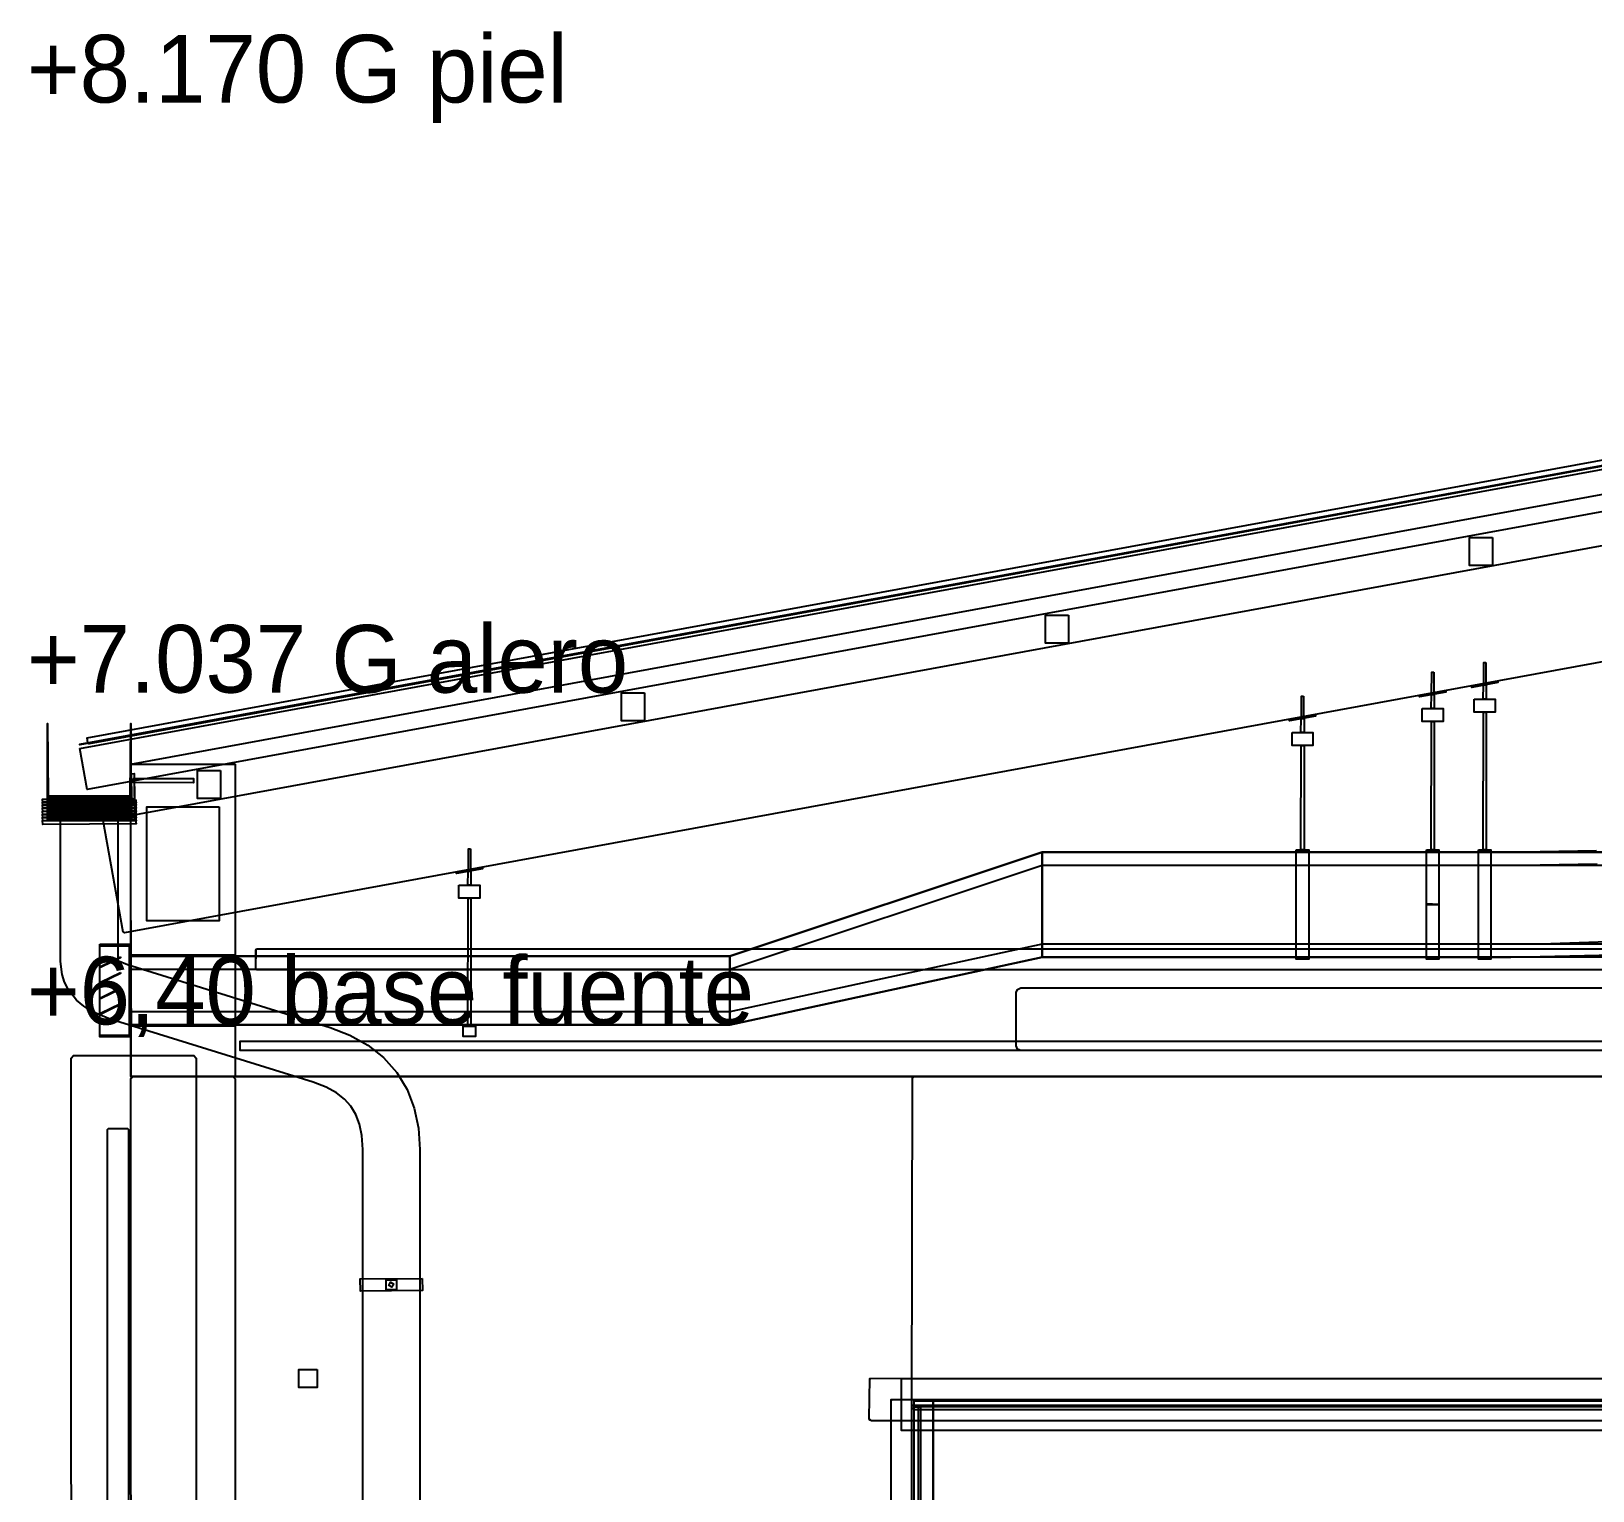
# Model space of a CAD drawing. Header units: metres. Extents: x 359.6 to 413.1, y -1 to 8.9.
# Drawn here: x 359.808 to 362.807, y 5.604 to 8.407 of the extents above; entities that cross this region are included whole.
import ezdxf

# ---------------------------------------------------------------- set-up
doc = ezdxf.new("R2010")
doc.units = ezdxf.units.M
doc.layers.add('TEXTOS', color=7, linetype='Continuous')
doc.layers.add('VISTA', color=8, linetype='Continuous')

msp = doc.modelspace()

# ---------------------------------------------------------------- linework, layer by layer
at = {"layer": 'VISTA'}
for points in [[(366.078751, 8.16954), (359.901701, 7.037082), (359.901557, 7.037868), (366.078751, 8.16954)], [(359.901557, 7.029869), (366.078607, 8.162328), (366.093033, 8.083639), (359.915983, 6.95118), (359.901557, 7.029869)], [(366.080557, 8.180869), (366.082885, 8.179262), (366.084328, 8.171393), (366.082721, 8.169065), (359.919443, 7.039131), (359.917115, 7.040738), (359.915993, 7.050103), (366.080557, 8.180869)], [(366.080557, 8.180869), (366.082885, 8.179262), (366.084328, 8.171393), (366.082721, 8.169065), (359.919443, 7.039131), (359.917115, 7.040738), (359.915993, 7.050103), (366.080557, 8.180869)], [(366.080557, 8.180869), (366.082885, 8.179262), (366.084328, 8.171393), (366.082721, 8.169065), (359.919443, 7.039131), (359.917115, 7.040738), (359.915993, 7.050103), (366.080557, 8.180869)], [(366.080557, 8.180869), (366.082885, 8.179262), (366.084328, 8.171393), (366.082721, 8.169065), (359.919443, 7.039131), (359.917115, 7.040738), (359.915993, 7.050103), (366.080557, 8.180869)], [(366.080557, 8.180869), (366.082885, 8.179262), (366.084328, 8.171393), (366.082721, 8.169065), (359.919443, 7.039131), (359.917115, 7.040738), (359.915993, 7.050103), (366.080557, 8.180869)], [(366.080557, 8.180869), (366.082885, 8.179262), (366.084328, 8.171393), (366.082721, 8.169065), (359.919443, 7.039131), (359.917115, 7.040738), (359.915993, 7.050103), (366.080557, 8.180869)], [(366.080557, 8.180869), (366.082885, 8.179262), (366.084328, 8.171393), (366.082721, 8.169065), (359.919443, 7.039131), (359.917115, 7.040738), (359.915993, 7.050103), (366.080557, 8.180869)], [(366.080557, 8.180869), (366.082885, 8.179262), (366.084328, 8.171393), (366.082721, 8.169065), (359.919443, 7.039131), (359.917115, 7.040738), (359.915993, 7.050103), (366.080557, 8.180869)], [(366.080557, 8.180869), (366.082885, 8.179262), (366.084328, 8.171393), (366.082721, 8.169065), (359.919443, 7.039131), (359.917115, 7.040738), (359.915993, 7.050103), (366.080557, 8.180869)], [(366.080557, 8.180869), (366.082885, 8.179262), (366.084328, 8.171393), (366.082721, 8.169065), (359.919443, 7.039131), (359.917115, 7.040738), (359.915993, 7.050103), (366.080557, 8.180869)], [(366.080557, 8.180869), (366.082885, 8.179262), (366.084328, 8.171393), (366.082721, 8.169065), (359.919443, 7.039131), (359.917115, 7.040738), (359.915993, 7.050103), (366.080557, 8.180869)], [(366.080557, 8.180869), (366.082885, 8.179262), (366.084328, 8.171393), (366.082721, 8.169065), (359.919443, 7.039131), (359.917115, 7.040738), (359.915993, 7.050103), (366.080557, 8.180869)], [(366.080557, 8.180869), (366.082885, 8.179262), (366.084328, 8.171393), (366.082721, 8.169065), (359.919443, 7.039131), (359.917115, 7.040738), (359.915993, 7.050103), (366.080557, 8.180869)], [(366.080557, 8.180869), (366.082885, 8.179262), (366.084328, 8.171393), (366.082721, 8.169065), (359.919443, 7.039131), (359.917115, 7.040738), (359.915993, 7.050103), (366.080557, 8.180869)], [(366.080557, 8.180869), (366.082885, 8.179262), (366.084328, 8.171393), (366.082721, 8.169065), (359.919443, 7.039131), (359.917115, 7.040738), (359.915993, 7.050103), (366.080557, 8.180869)], [(366.080557, 8.180869), (366.082885, 8.179262), (366.084328, 8.171393), (366.082721, 8.169065), (359.919443, 7.039131), (359.917115, 7.040738), (359.915993, 7.050103), (366.080557, 8.180869)], [(366.080557, 8.180869), (366.082885, 8.179262), (366.084328, 8.171393), (366.082721, 8.169065), (359.919443, 7.039131), (359.917115, 7.040738), (359.915993, 7.050103), (366.080557, 8.180869)], [(366.080557, 8.180869), (366.082885, 8.179262), (366.084328, 8.171393), (366.082721, 8.169065), (359.919443, 7.039131), (359.917115, 7.040738), (359.915993, 7.050103), (366.080557, 8.180869)], [(366.080557, 8.180869), (366.082885, 8.179262), (366.084328, 8.171393), (366.082721, 8.169065), (359.919443, 7.039131), (359.917115, 7.040738), (359.915993, 7.050103), (366.080557, 8.180869)], [(366.080557, 8.180869), (366.082885, 8.179262), (366.084328, 8.171393), (366.082721, 8.169065), (359.919443, 7.039131), (359.917115, 7.040738), (359.915993, 7.050103), (366.080557, 8.180869)], [(366.080557, 8.180869), (366.082885, 8.179262), (366.084328, 8.171393), (366.082721, 8.169065), (359.919443, 7.039131), (359.917115, 7.040738), (359.915993, 7.050103), (366.080557, 8.180869)], [(366.080557, 8.180869), (366.082885, 8.179262), (366.084328, 8.171393), (366.082721, 8.169065), (359.919443, 7.039131), (359.917115, 7.040738), (359.915993, 7.050103), (366.080557, 8.180869)], [(366.080557, 8.180869), (366.082885, 8.179262), (366.084328, 8.171393), (366.082721, 8.169065), (359.919443, 7.039131), (359.917115, 7.040738), (359.915993, 7.050103), (366.080557, 8.180869)], [(366.080557, 8.180869), (366.082885, 8.179262), (366.084328, 8.171393), (366.082721, 8.169065), (359.919443, 7.039131), (359.917115, 7.040738), (359.915993, 7.050103), (366.080557, 8.180869)], [(366.080557, 8.180869), (366.082885, 8.179262), (366.084328, 8.171393), (366.082721, 8.169065), (359.919443, 7.039131), (359.917115, 7.040738), (359.915993, 7.050103), (366.080557, 8.180869)], [(366.080557, 8.180869), (366.082885, 8.179262), (366.084328, 8.171393), (366.082721, 8.169065), (359.919443, 7.039131), (359.917115, 7.040738), (359.915993, 7.050103), (366.080557, 8.180869)], [(366.080557, 8.180869), (366.082885, 8.179262), (366.084328, 8.171393), (366.082721, 8.169065), (359.919443, 7.039131), (359.917115, 7.040738), (359.915993, 7.050103), (366.080557, 8.180869)], [(366.080557, 8.180869), (366.082885, 8.179262), (366.084328, 8.171393), (366.082721, 8.169065), (359.919443, 7.039131), (359.917115, 7.040738), (359.915993, 7.050103), (366.080557, 8.180869)], [(366.080557, 8.180869), (366.082885, 8.179262), (366.084328, 8.171393), (366.082721, 8.169065), (359.919443, 7.039131), (359.917115, 7.040738), (359.915993, 7.050103), (366.080557, 8.180869)], [(366.080557, 8.180869), (366.082885, 8.179262), (366.084328, 8.171393), (366.082721, 8.169065), (359.919443, 7.039131), (359.917115, 7.040738), (359.915993, 7.050103), (366.080557, 8.180869)], [(366.080557, 8.180869), (366.082885, 8.179262), (366.084328, 8.171393), (366.082721, 8.169065), (359.919443, 7.039131), (359.917115, 7.040738), (359.915993, 7.050103), (366.080557, 8.180869)], [(366.080557, 8.180869), (366.082885, 8.179262), (366.084328, 8.171393), (366.082721, 8.169065), (359.919443, 7.039131), (359.917115, 7.040738), (359.915993, 7.050103), (366.080557, 8.180869)], [(366.080557, 8.180869), (366.082885, 8.179262), (366.084328, 8.171393), (366.082721, 8.169065), (359.919443, 7.039131), (359.917115, 7.040738), (359.915993, 7.050103), (366.080557, 8.180869)], [(366.080557, 8.180869), (366.082885, 8.179262), (366.084328, 8.171393), (366.082721, 8.169065), (359.919443, 7.039131), (359.917115, 7.040738), (359.915993, 7.050103), (366.080557, 8.180869)], [(366.080557, 8.180869), (366.082885, 8.179262), (366.084328, 8.171393), (366.082721, 8.169065), (359.919443, 7.039131), (359.917115, 7.040738), (359.915993, 7.050103), (366.080557, 8.180869)], [(366.080557, 8.180869), (366.082885, 8.179262), (366.084328, 8.171393), (366.082721, 8.169065), (359.919443, 7.039131), (359.917115, 7.040738), (359.915993, 7.050103), (366.080557, 8.180869)], [(366.080557, 8.180869), (366.082885, 8.179262), (366.084328, 8.171393), (366.082721, 8.169065), (359.919443, 7.039131), (359.917115, 7.040738), (359.915993, 7.050103), (366.080557, 8.180869)], [(366.080557, 8.180869), (366.082885, 8.179262), (366.084328, 8.171393), (366.082721, 8.169065), (359.919443, 7.039131), (359.917115, 7.040738), (359.915993, 7.050103), (366.080557, 8.180869)], [(366.080557, 8.180869), (366.082885, 8.179262), (366.084328, 8.171393), (366.082721, 8.169065), (359.919443, 7.039131), (359.917115, 7.040738), (359.915993, 7.050103), (366.080557, 8.180869)], [(366.080557, 8.180869), (366.082885, 8.179262), (366.084328, 8.171393), (366.082721, 8.169065), (359.919443, 7.039131), (359.917115, 7.040738), (359.915993, 7.050103), (366.080557, 8.180869)], [(366.080557, 8.180869), (366.082885, 8.179262), (366.084328, 8.171393), (366.082721, 8.169065), (359.919443, 7.039131), (359.917115, 7.040738), (359.915993, 7.050103), (366.080557, 8.180869)], [(366.080557, 8.180869), (366.082885, 8.179262), (366.084328, 8.171393), (366.082721, 8.169065), (359.919443, 7.039131), (359.917115, 7.040738), (359.915993, 7.050103), (366.080557, 8.180869)], [(366.080557, 8.180869), (366.082885, 8.179262), (366.084328, 8.171393), (366.082721, 8.169065), (359.919443, 7.039131), (359.917115, 7.040738), (359.915993, 7.050103), (366.080557, 8.180869)], [(366.080557, 8.180869), (366.082885, 8.179262), (366.084328, 8.171393), (366.082721, 8.169065), (359.919443, 7.039131), (359.917115, 7.040738), (359.915993, 7.050103), (366.080557, 8.180869)], [(366.080557, 8.180869), (366.082885, 8.179262), (366.084328, 8.171393), (366.082721, 8.169065), (359.919443, 7.039131), (359.917115, 7.040738), (359.915993, 7.050103), (366.080557, 8.180869)], [(366, 7.5), (372, 6.4), (360, 6.4), (360, 7), (366, 8.1), (366, 7.5)], [(366, 7.5), (372, 6.4), (360, 6.4), (360, 7), (366, 8.1), (366, 7.5)], [(366.012623, 8.004148), (366.014951, 8.002542), (366.053902, 7.790082), (366.052295, 7.787754), (359.987377, 6.675853), (359.985049, 6.677459), (359.946419, 6.891415), (366.012623, 8.004148)], [(366.012623, 8.004148), (366.014951, 8.002542), (366.053902, 7.790082), (366.052295, 7.787754), (359.987377, 6.675853), (359.985049, 6.677459), (359.946419, 6.891415), (366.012623, 8.004148)], [(366.012623, 8.004148), (366.014951, 8.002542), (366.053902, 7.790082), (366.052295, 7.787754), (359.987377, 6.675853), (359.985049, 6.677459), (359.946419, 6.891415), (366.012623, 8.004148)], [(366.012623, 8.004148), (366.014951, 8.002542), (366.053902, 7.790082), (366.052295, 7.787754), (359.987377, 6.675853), (359.985049, 6.677459), (359.946419, 6.891415), (366.012623, 8.004148)], [(366.012623, 8.004148), (366.014951, 8.002542), (366.053902, 7.790082), (366.052295, 7.787754), (359.987377, 6.675853), (359.985049, 6.677459), (359.946419, 6.891415), (366.012623, 8.004148)], [(366.012623, 8.004148), (366.014951, 8.002542), (366.053902, 7.790082), (366.052295, 7.787754), (359.987377, 6.675853), (359.985049, 6.677459), (359.946419, 6.891415), (366.012623, 8.004148)], [(366.012623, 8.004148), (366.014951, 8.002542), (366.053902, 7.790082), (366.052295, 7.787754), (359.987377, 6.675853), (359.985049, 6.677459), (359.946419, 6.891415), (366.012623, 8.004148)], [(366.012623, 8.004148), (366.014951, 8.002542), (366.053902, 7.790082), (366.052295, 7.787754), (359.987377, 6.675853), (359.985049, 6.677459), (359.946419, 6.891415), (366.012623, 8.004148)], [(366.012623, 8.004148), (366.014951, 8.002542), (366.053902, 7.790082), (366.052295, 7.787754), (359.987377, 6.675853), (359.985049, 6.677459), (359.946419, 6.891415), (366.012623, 8.004148)], [(366.012623, 8.004148), (366.014951, 8.002542), (366.053902, 7.790082), (366.052295, 7.787754), (359.987377, 6.675853), (359.985049, 6.677459), (359.946419, 6.891415), (366.012623, 8.004148)], [(366.012623, 8.004148), (366.014951, 8.002542), (366.053902, 7.790082), (366.052295, 7.787754), (359.987377, 6.675853), (359.985049, 6.677459), (359.946419, 6.891415), (366.012623, 8.004148)], [(362.614771, 7.435271), (362.614771, 7.381443), (362.570943, 7.381443), (362.570943, 7.435271), (362.614771, 7.435271)], [(361.800486, 7.285985), (361.800486, 7.232157), (361.756657, 7.232157), (361.756657, 7.285985), (361.800486, 7.285985)], [(362.502, 7.1765), (362.502, 7.133501), (362.498, 7.133501), (362.498337, 7.1765), (362.502, 7.1765)], [(362.502, 7.1765), (362.502, 7.133501), (362.498, 7.133501), (362.498337, 7.1765), (362.502, 7.1765)], [(362.502, 7.1765), (362.502, 7.133501), (362.498, 7.133501), (362.498337, 7.1765), (362.502, 7.1765)], [(362.502, 7.1765), (362.502, 7.133501), (362.498, 7.133501), (362.498337, 7.1765), (362.502, 7.1765)], [(362.602, 7.194833), (362.602, 7.151834), (362.598, 7.151834), (362.598337, 7.194833), (362.602, 7.194833)], [(362.602, 7.194833), (362.602, 7.151834), (362.598, 7.151834), (362.598337, 7.194833), (362.602, 7.194833)], [(362.602, 7.194833), (362.602, 7.151834), (362.598, 7.151834), (362.598337, 7.194833), (362.602, 7.194833)], [(362.602, 7.194833), (362.602, 7.151834), (362.598, 7.151834), (362.598337, 7.194833), (362.602, 7.194833)], [(362.501556, 7.136786), (362.525, 7.141084), (362.525, 7.138084), (362.475, 7.128917), (362.475, 7.131917), (362.501556, 7.136786)], [(362.501556, 7.136786), (362.525, 7.141084), (362.525, 7.138084), (362.475, 7.128917), (362.475, 7.131917), (362.501556, 7.136786)], [(362.598778, 7.15461), (362.625, 7.159417), (362.625, 7.156417), (362.575, 7.147251), (362.575, 7.15025), (362.598778, 7.15461)], [(362.598778, 7.15461), (362.625, 7.159417), (362.625, 7.156417), (362.575, 7.147251), (362.575, 7.15025), (362.598778, 7.15461)], [(362.603, 7.151834), (362.603, 7.124833), (362.597, 7.124833), (362.597506, 7.151834), (362.603, 7.151834)], [(362.603, 7.151834), (362.603, 7.124833), (362.597, 7.124833), (362.597506, 7.151834), (362.603, 7.151834)], [(360.9862, 7.1367), (360.9862, 7.082871), (360.942371, 7.082871), (360.942371, 7.1367), (360.9862, 7.1367)], [(362.252, 7.130667), (362.252, 7.087667), (362.248, 7.087667), (362.248337, 7.130667), (362.252, 7.130667)], [(362.252, 7.130667), (362.252, 7.087667), (362.248, 7.087667), (362.248337, 7.130667), (362.252, 7.130667)], [(362.252, 7.130667), (362.252, 7.087667), (362.248, 7.087667), (362.248337, 7.130667), (362.252, 7.130667)], [(362.252, 7.130667), (362.252, 7.087667), (362.248, 7.087667), (362.248337, 7.130667), (362.252, 7.130667)], [(362.503, 7.133501), (362.503, 7.1065), (362.497, 7.1065), (362.497506, 7.133501), (362.503, 7.133501)], [(362.503, 7.133501), (362.503, 7.1065), (362.497, 7.1065), (362.497506, 7.133501), (362.503, 7.133501)], [(362.58, 7.124833), (362.62, 7.124833), (362.62, 7.099833), (362.58, 7.099833), (362.58, 7.124833)], [(362.249085, 7.090499), (362.275, 7.09525), (362.275, 7.09225), (362.225, 7.083084), (362.225, 7.086083), (362.249085, 7.090499)], [(362.249085, 7.090499), (362.275, 7.09525), (362.275, 7.09225), (362.225, 7.083084), (362.225, 7.086083), (362.249085, 7.090499)], [(362.253, 7.087667), (362.253, 7.060667), (362.247, 7.060667), (362.247506, 7.087667), (362.253, 7.087667)], [(362.253, 7.087667), (362.253, 7.060667), (362.247, 7.060667), (362.247506, 7.087667), (362.253, 7.087667)], [(362.48, 7.1065), (362.52, 7.1065), (362.52, 7.081501), (362.48, 7.081501), (362.48, 7.1065)], [(362.503, 7.081501), (362.503, 6.835), (362.497, 6.835), (362.497506, 7.081501), (362.503, 7.081501)], [(362.603, 7.099833), (362.603, 6.835), (362.597, 6.835), (362.597506, 7.099833), (362.603, 7.099833)], [(359.84, 6.895), (359.84, 7.077625), (359.8412, 6.938825), (359.9988, 6.938825), (360, 7.077625), (360, 6.895), (359.84, 6.895)], [(362.23, 7.060667), (362.27, 7.060667), (362.27, 7.035667), (362.23, 7.035667), (362.23, 7.060667)], [(362.253, 7.035667), (362.253, 6.835), (362.247, 6.835), (362.247506, 7.035667), (362.253, 7.035667)], [(360, 6.999486), (360.2, 6.999757), (360.2, 6.402), (360.198, 6.4), (360.000586, 6.400586), (360, 6.999486)], [(360.001, 6.9815), (360.0065, 6.982), (360.007, 6.93325), (360.0015, 6.932897), (360.001, 6.9815)], [(360.001, 6.9815), (360.0065, 6.982), (360.007, 6.9285), (360.0015, 6.928146), (360.001, 6.9815)], [(360.001, 6.9815), (360.0065, 6.982), (360.007, 6.922501), (360.0015, 6.922147), (360.001, 6.9815)], [(360.001, 6.9815), (360.0065, 6.982), (360.007, 6.916501), (360.0015, 6.916147), (360.001, 6.9815)], [(360.001, 6.9815), (360.0065, 6.982), (360.007, 6.910501), (360.0015, 6.910147), (360.001, 6.9815)], [(360.001, 6.9815), (360.0065, 6.982), (360.007, 6.8985), (360.0015, 6.898147), (360.001, 6.9815)], [(360.001, 6.9815), (360.0065, 6.982), (360.007, 6.8925), (360.0015, 6.892147), (360.001, 6.9815)], [(360.001, 6.9815), (360.0065, 6.981999), (360.007, 6.9045), (360.0015, 6.904147), (360.001, 6.9815)], [(360.004, 6.972), (360.12, 6.972), (360.12, 6.964), (360.004, 6.964536), (360.004, 6.972)], [(360.004, 6.972), (360.12, 6.972), (360.12, 6.964), (360.004, 6.964536), (360.004, 6.972)], [(360.004, 6.972), (360.12, 6.972), (360.12, 6.964), (360.004, 6.964536), (360.004, 6.972)], [(360.004, 6.972), (360.12, 6.972), (360.12, 6.964), (360.004, 6.964536), (360.004, 6.972)], [(360.004, 6.972), (360.12, 6.972), (360.12, 6.964), (360.004, 6.964536), (360.004, 6.972)], [(360.004, 6.972), (360.12, 6.972), (360.12, 6.964), (360.004, 6.964536), (360.004, 6.972)], [(360.004, 6.972), (360.12, 6.972), (360.12, 6.964), (360.004, 6.964536), (360.004, 6.972)], [(360.004, 6.972), (360.12, 6.972), (360.12, 6.964), (360.004, 6.964536), (360.004, 6.972)], [(360.171914, 6.987414), (360.171914, 6.933586), (360.128086, 6.933586), (360.128086, 6.987414), (360.171914, 6.987414)], [(361.75, 6.806), (363.299983, 6.806), (363.528973, 6.81187), (363.700097, 6.823975), (363.870715, 6.842682), (364.683209, 6.965932), (364.712023, 6.958924), (364.724854, 6.951352), (364.744918, 6.929517), (364.755099, 6.901666), (364.753847, 6.872038), (364.741352, 6.845146), (364.719517, 6.825081), (364.691666, 6.8149), (363.948885, 6.699902), (363.831436, 6.684728), (363.654814, 6.667656), (363.477664, 6.657413), (363.359278, 6.654379), (361.75, 6.654), (361.75, 6.806)], [(360.009, 6.93275), (360.01, 6.92575), (359.831, 6.92475), (359.830293, 6.932457), (360.009, 6.93275)], [(360.009, 6.928), (360.01, 6.921), (359.831, 6.92), (359.830293, 6.927707), (360.009, 6.928)], [(359.84, 6.9355), (360, 6.9355), (360, 6.93275), (359.84, 6.93275), (359.84, 6.9355)], [(359.84, 6.932), (360, 6.932), (360, 6.928), (359.84, 6.928), (359.84, 6.932)], [(360.009, 6.922), (360.01, 6.915), (359.831, 6.914), (359.830293, 6.921707), (360.009, 6.922)], [(360.009, 6.916), (360.01, 6.909), (359.831, 6.908), (359.830293, 6.915707), (360.009, 6.916)], [(360.009, 6.91), (360.01, 6.903), (359.831, 6.902), (359.830293, 6.909707), (360.009, 6.91)], [(360.009, 6.904), (360.01, 6.897), (359.831, 6.896), (359.830293, 6.903707), (360.009, 6.904)], [(360.009, 6.898), (360.01, 6.891), (359.831, 6.89), (359.830293, 6.897707), (360.009, 6.898)], [(359.84, 6.926), (360, 6.926), (360, 6.922), (359.84, 6.922), (359.84, 6.926)], [(359.84, 6.92), (360, 6.92), (360, 6.916), (359.84, 6.916), (359.84, 6.92)], [(359.84, 6.914), (360, 6.914), (360, 6.91), (359.84, 6.91), (359.84, 6.914)], [(359.84, 6.908), (360, 6.908), (360, 6.904), (359.84, 6.904), (359.84, 6.908)], [(359.84, 6.902), (360, 6.902), (360, 6.898), (359.84, 6.898), (359.84, 6.902)], [(360.169414, 6.917747), (360.169414, 6.698919), (360.030586, 6.698919), (360.030586, 6.917747), (360.169414, 6.917747)], [(360.009, 6.892), (360.01, 6.885), (359.831, 6.884), (359.830293, 6.891707), (360.009, 6.892)], [(359.84, 6.8964), (360, 6.8964), (360, 6.892), (359.84, 6.892), (359.84, 6.8964)], [(360.652, 6.837334), (360.652, 6.794334), (360.648, 6.794334), (360.648337, 6.837334), (360.652, 6.837334)], [(360.652, 6.837334), (360.652, 6.794334), (360.648, 6.794334), (360.648337, 6.837334), (360.652, 6.837334)], [(360.652, 6.837334), (360.652, 6.794334), (360.648, 6.794334), (360.648337, 6.837334), (360.652, 6.837334)], [(360.652, 6.837334), (360.652, 6.794334), (360.648, 6.794334), (360.648337, 6.837334), (360.652, 6.837334)], [(360.652, 6.837334), (360.652, 6.794334), (360.648, 6.794334), (360.648337, 6.837334), (360.652, 6.837334)], [(360.652, 6.837334), (360.652, 6.794334), (360.648, 6.794334), (360.648337, 6.837334), (360.652, 6.837334)], [(360.652, 6.837334), (360.652, 6.794334), (360.648, 6.794334), (360.648337, 6.837334), (360.652, 6.837334)], [(360.652, 6.837334), (360.652, 6.794334), (360.648, 6.794334), (360.648337, 6.837334), (360.652, 6.837334)], [(361.15, 6.6315), (361.75, 6.8315), (361.75, 6.6285), (361.15, 6.4985), (361.15, 6.6315)], [(361.15, 6.6315), (361.75, 6.8315), (361.75, 6.6285), (361.15, 6.4985), (361.15, 6.6315)], [(361.15, 6.631), (361.75, 6.831), (361.75, 6.629), (361.15, 6.499), (361.15, 6.631)], [(361.15, 6.631), (361.75, 6.831), (361.75, 6.629), (361.15, 6.499), (361.15, 6.631)], [(362.238, 6.834998), (362.262, 6.834998), (362.262, 6.625002), (362.238, 6.625002), (362.238, 6.834998)], [(362.238, 6.832998), (362.262, 6.832998), (362.262, 6.627002), (362.238, 6.627002), (362.238, 6.832998)], [(362.488, 6.834998), (362.512, 6.834998), (362.512, 6.73), (362.488, 6.73), (362.488, 6.834998)], [(362.488, 6.832998), (362.512, 6.832998), (362.512, 6.73), (362.488, 6.731498), (362.488, 6.832998)], [(362.588, 6.834998), (362.612, 6.834998), (362.612, 6.625002), (362.588, 6.625002), (362.588, 6.834998)], [(362.588, 6.832998), (362.612, 6.832998), (362.612, 6.627002), (362.588, 6.627002), (362.588, 6.832998)], [(360.649085, 6.797166), (360.675, 6.801917), (360.675, 6.798917), (360.625, 6.789751), (360.625, 6.79275), (360.649085, 6.797166)], [(360.649085, 6.797166), (360.675, 6.801917), (360.675, 6.798917), (360.625, 6.789751), (360.625, 6.79275), (360.649085, 6.797166)], [(360.649085, 6.797166), (360.675, 6.801917), (360.675, 6.798917), (360.625, 6.789751), (360.625, 6.79275), (360.649085, 6.797166)], [(360.649085, 6.797166), (360.675, 6.801917), (360.675, 6.798917), (360.625, 6.789751), (360.625, 6.79275), (360.649085, 6.797166)], [(360.653, 6.794334), (360.653, 6.767334), (360.647, 6.767334), (360.647506, 6.794334), (360.653, 6.794334)], [(360.653, 6.794334), (360.653, 6.767334), (360.647, 6.767334), (360.647506, 6.794334), (360.653, 6.794334)], [(360.653, 6.794334), (360.653, 6.767334), (360.647, 6.767334), (360.647506, 6.794334), (360.653, 6.794334)], [(360.653, 6.794334), (360.653, 6.767334), (360.647, 6.767334), (360.647506, 6.794334), (360.653, 6.794334)], [(361.15, 6.606), (361.75, 6.806), (361.75, 6.654), (361.15, 6.524), (361.15, 6.606)], [(361.15, 6.606), (361.75, 6.806), (361.75, 6.654), (361.15, 6.524), (361.15, 6.606)], [(360.63, 6.767334), (360.67, 6.767334), (360.67, 6.742334), (360.63, 6.742334), (360.63, 6.767334)], [(360.63, 6.767334), (360.67, 6.767334), (360.67, 6.742334), (360.63, 6.742334), (360.63, 6.767334)], [(360.653, 6.742334), (360.653, 6.4965), (360.647, 6.4965), (360.647506, 6.742334), (360.653, 6.742334)], [(360.653, 6.742334), (360.653, 6.4965), (360.647, 6.4965), (360.647506, 6.742334), (360.653, 6.742334)], [(360.653, 6.742334), (360.653, 6.4965), (360.647, 6.4965), (360.647506, 6.742334), (360.653, 6.742334)], [(360.653, 6.742334), (360.653, 6.4965), (360.647, 6.4965), (360.647506, 6.742334), (360.653, 6.742334)], [(362.488, 6.729998), (362.512, 6.729998), (362.512, 6.624998), (362.488, 6.624998), (362.488, 6.729998)], [(362.488, 6.729998), (362.512, 6.729998), (362.512, 6.626998), (362.488, 6.626998), (362.488, 6.729998)], [(359.94, 6.654), (359.997, 6.654), (359.997, 6.651), (359.94, 6.651), (359.94, 6.654)], [(359.94, 6.654), (359.997, 6.654), (359.997, 6.651), (359.94, 6.651), (359.94, 6.654)], [(359.94, 6.651), (359.997, 6.651), (359.997, 6.479), (359.94, 6.479), (359.94, 6.651)], [(359.94, 6.651), (359.997, 6.651), (359.997, 6.479), (359.94, 6.479), (359.94, 6.651)], [(359.94, 6.651), (359.997, 6.651), (359.997, 6.479), (359.94, 6.479), (359.94, 6.651)], [(359.94, 6.651), (359.997, 6.651), (359.997, 6.479), (359.94, 6.479), (359.94, 6.651)], [(359.98, 6.63), (359.98, 6.628), (359.943, 6.61), (359.943, 6.612), (359.98, 6.63)], [(359.98, 6.63), (359.98, 6.628), (359.943, 6.61), (359.943, 6.612), (359.98, 6.63)], [(359.997, 6.654), (360, 6.654), (360, 6.476), (359.997, 6.476), (359.997, 6.654)], [(359.997, 6.654), (360, 6.654), (360, 6.644), (359.997, 6.644), (359.997, 6.654)], [(359.997, 6.654), (360, 6.654), (360, 6.476), (359.997, 6.476), (359.997, 6.654)], [(359.997, 6.654), (360, 6.654), (360, 6.476), (359.997, 6.476), (359.997, 6.654)], [(359.997, 6.654), (360, 6.654), (360, 6.644), (359.997, 6.644), (359.997, 6.654)], [(359.997, 6.654), (360, 6.654), (360, 6.476), (359.997, 6.476), (359.997, 6.654)], [(360, 6.4965), (360, 6.6335), (360.2, 6.6335), (360.2, 6.4965), (360, 6.4965)], [(360.2, 6.6335), (360.2, 6.6315), (360, 6.6315), (360.002, 6.633499), (360.2, 6.6335)], [(360, 6.4965), (360, 6.6335), (360.2, 6.6335), (360.2, 6.4965), (360, 6.4965)], [(360, 6.6335), (360.2, 6.6335), (360.2, 6.4965), (360.000845, 6.4965), (360, 6.6335)], [(360.2, 6.6335), (360.2, 6.6315), (360, 6.6315), (360.001999, 6.6335), (360.2, 6.6335)], [(360, 6.4965), (360, 6.6335), (360.2, 6.6335), (360.2, 6.4965), (360, 6.4965)], [(360, 6.6315), (361.15, 6.6315), (361.15, 6.4985), (360, 6.4985), (360, 6.6315)], [(360, 6.6315), (361.15, 6.6315), (361.15, 6.4985), (360, 6.4985), (360, 6.6315)], [(360, 6.631), (361.15, 6.631), (361.15, 6.499), (360, 6.499), (360, 6.631)], [(360, 6.631), (361.15, 6.631), (361.15, 6.499), (360, 6.499), (360, 6.631)], [(364.918304, 6.645), (364.92, 6.643), (364.92, 6.607), (364.918304, 6.605), (360.241696, 6.605), (360.24, 6.607), (360.240497, 6.644414), (364.918304, 6.645)], [(360.242, 6.645), (365.758, 6.645), (365.76, 6.643), (365.76, 6.607), (365.758, 6.605), (360.242, 6.605), (360.24, 6.607), (360.24, 6.643), (360.242, 6.645)], [(360.242, 6.645), (365.758, 6.645), (365.76, 6.643), (365.76, 6.607), (365.758, 6.605), (360.242, 6.605), (360.24, 6.607), (360.24, 6.643), (360.242, 6.645)], [(360.242, 6.645), (364.418, 6.645), (364.42, 6.643), (364.42, 6.607), (364.418, 6.605), (360.242, 6.605), (360.24, 6.607), (360.24, 6.643), (360.242, 6.645)], [(360.242, 6.645), (364.418, 6.645), (364.42, 6.643), (364.42, 6.607), (364.418, 6.605), (360.242, 6.605), (360.24, 6.607), (360.24, 6.643), (360.242, 6.645)], [(360.242, 6.645), (364.418, 6.645), (364.42, 6.643), (364.42, 6.607), (364.418, 6.605), (360.242, 6.605), (360.24, 6.607), (360.24, 6.643), (360.242, 6.645)], [(360.242, 6.645), (365.758, 6.645), (365.76, 6.643), (365.76, 6.607), (365.758, 6.605), (360.242, 6.605), (360.24, 6.607), (360.24, 6.643), (360.242, 6.645)], [(360.242, 6.645), (365.758, 6.645), (365.76, 6.643), (365.76, 6.607), (365.758, 6.605), (360.242, 6.605), (360.24, 6.607), (360.24, 6.643), (360.242, 6.645)], [(360.242, 6.645), (365.758, 6.645), (365.76, 6.643), (365.76, 6.607), (365.758, 6.605), (360.242, 6.605), (360.24, 6.607), (360.24, 6.643), (360.242, 6.645)], [(360.242, 6.645), (365.758, 6.645), (365.76, 6.643), (365.76, 6.607), (365.758, 6.605), (360.242, 6.605), (360.24, 6.607), (360.24, 6.643), (360.242, 6.645)], [(360.242, 6.645), (365.758, 6.645), (365.76, 6.643), (365.76, 6.607), (365.758, 6.605), (360.242, 6.605), (360.24, 6.607), (360.24, 6.643), (360.242, 6.645)], [(360.242, 6.645), (365.758, 6.645), (365.76, 6.643), (365.76, 6.607), (365.758, 6.605), (360.242, 6.605), (360.24, 6.607), (360.24, 6.643), (360.242, 6.645)], [(360.242, 6.645), (365.758, 6.645), (365.76, 6.643), (365.76, 6.607), (365.758, 6.605), (360.242, 6.605), (360.24, 6.607), (360.24, 6.643), (360.242, 6.645)], [(359.98, 6.6), (359.98, 6.598), (359.943, 6.58), (359.943, 6.582), (359.98, 6.6)], [(359.98, 6.6), (359.98, 6.598), (359.943, 6.58), (359.943, 6.582), (359.98, 6.6)], [(360, 6.606), (361.15, 6.606), (361.15, 6.524), (360, 6.524), (360, 6.606)], [(360, 6.606), (361.15, 6.606), (361.15, 6.524), (360, 6.524), (360, 6.606)], [(359.98, 6.57), (359.98, 6.568), (359.943, 6.55), (359.943, 6.552), (359.98, 6.57)], [(359.98, 6.57), (359.98, 6.568), (359.943, 6.55), (359.943, 6.552), (359.98, 6.57)], [(361.7, 6.459), (361.7, 6.561), (361.702636, 6.567364), (361.709, 6.57), (364.291, 6.57), (364.297364, 6.567364), (364.3, 6.561), (364.3, 6.459), (364.297364, 6.452636), (364.291, 6.45), (361.709, 6.45), (361.702636, 6.452636), (361.7, 6.459)], [(361.7, 6.459), (361.7, 6.561), (361.702636, 6.567364), (361.709, 6.57), (364.291, 6.57), (364.297364, 6.567364), (364.3, 6.561), (364.3, 6.459), (364.297364, 6.452636), (364.291, 6.45), (361.709, 6.45), (361.702636, 6.452636), (361.7, 6.459)], [(361.7, 6.459), (361.7, 6.561), (361.702636, 6.567364), (361.709, 6.57), (364.291, 6.57), (364.297364, 6.567364), (364.3, 6.561), (364.3, 6.459), (364.297364, 6.452636), (364.291, 6.45), (361.709, 6.45), (361.702636, 6.452636), (361.7, 6.459)], [(361.7, 6.459), (361.7, 6.561), (361.702636, 6.567364), (361.709, 6.57), (364.291, 6.57), (364.297364, 6.567364), (364.3, 6.561), (364.3, 6.459), (364.297364, 6.452636), (364.291, 6.45), (361.709, 6.45), (361.702636, 6.452636), (361.7, 6.459)], [(361.7, 6.459), (361.7, 6.561), (361.702636, 6.567364), (361.709, 6.57), (364.291, 6.57), (364.297364, 6.567364), (364.3, 6.561), (364.3, 6.459), (364.297364, 6.452636), (364.291, 6.45), (361.709, 6.45), (361.702636, 6.452636), (361.7, 6.459)], [(359.98, 6.54), (359.98, 6.538), (359.943, 6.52), (359.943, 6.522), (359.98, 6.54)], [(359.98, 6.54), (359.98, 6.538), (359.943, 6.52), (359.943, 6.522), (359.98, 6.54)], [(359.94, 6.479), (359.997, 6.479), (359.997, 6.476), (359.94, 6.476), (359.94, 6.479)], [(359.94, 6.479), (359.997, 6.479), (359.997, 6.476), (359.94, 6.476), (359.94, 6.479)], [(359.997, 6.486), (360, 6.486), (360, 6.476), (359.997, 6.476), (359.997, 6.486)], [(359.997, 6.486), (360, 6.486), (360, 6.476), (359.997, 6.476), (359.997, 6.486)], [(360, 6.4985), (360.2, 6.4985), (360.2, 6.4965), (360.002, 6.4965), (360, 6.4985)], [(360, 6.4985), (360.2, 6.4985), (360.2, 6.4965), (360.002, 6.4965), (360, 6.4985)], [(360.638, 6.4985), (360.662, 6.4985), (360.662, 6.4965), (360.638, 6.4965), (360.638, 6.4985)], [(360.638, 6.4985), (360.662, 6.4985), (360.662, 6.4965), (360.638, 6.4965), (360.638, 6.4985)], [(360.638, 6.4965), (360.662, 6.4965), (360.662, 6.4765), (360.638, 6.4765), (360.638, 6.4965)], [(360.638, 6.4965), (360.662, 6.4965), (360.662, 6.4765), (360.638, 6.4765), (360.638, 6.4965)], [(365.79, 6.468), (365.79, 6.45), (360.21, 6.45), (360.21, 6.468), (365.79, 6.468)], [(359.885, 6.4355), (359.8895, 6.44), (360.1205, 6.44), (360.125, 6.4355), (360.125, 3.1645), (360.1205, 3.16), (359.886318, 3.161318), (359.885, 6.4355)], [(360, 6.3955), (360.001895, 6.399169), (365.9955, 6.4), (365.999169, 6.398106), (366, 3.2045), (365.998105, 3.200831), (360.001318, 3.201318), (360, 6.3955)], [(360, 6.3955), (360.0045, 6.4), (360.1955, 6.4), (360.2, 6.3955), (360.2, 3.2045), (360.1955, 3.2), (360.001318, 3.201318), (360, 6.3955)], [(361.5045, 6.4), (364.4955, 6.4), (364.5, 6.3955), (364.5, 5.7645), (364.4955, 5.76), (361.5045, 5.76), (361.5, 5.7645), (361.500831, 6.398105), (361.5045, 6.4)], [(359.955, 6.2983), (359.9567, 6.3), (359.9933, 6.3), (359.995, 6.2983), (359.995, 3.3017), (359.9933, 3.3), (359.955848, 3.300501), (359.955, 6.2983)], [(360.559, 6.012), (360.56, 5.989), (360.441, 5.988), (360.440293, 6.011707), (360.559, 6.012)], [(360.559, 6.012), (360.56, 5.989), (360.441, 5.988), (360.440293, 6.011707), (360.559, 6.012)], [(360.509707, 6.009707), (360.509707, 5.990293), (360.490293, 5.990293), (360.490293, 6.009707), (360.509707, 6.009707)], [(360.50483, 6.001294), (360.501294, 5.995171), (360.49517, 5.998706), (360.498706, 6.004829), (360.50483, 6.001294)], [(360.3575, 5.8375), (360.3575, 5.8025), (360.3225, 5.8025), (360.3225, 5.8375), (360.3575, 5.8375)], [(364.578, 5.821), (364.580829, 5.819829), (364.582, 5.817), (364.582, 5.743), (364.580829, 5.740172), (364.578, 5.739), (361.422, 5.739), (361.419172, 5.740172), (361.418, 5.743), (361.419172, 5.819829), (364.578, 5.821)], [(361.419691, 5.81931), (361.420205, 5.819528), (361.419472, 5.819528), (361.419691, 5.81931)], [(364.52, 5.82), (364.52, 5.72), (361.48, 5.72), (361.48, 5.82), (364.52, 5.82)], [(361.460172, 5.778829), (361.463, 5.78), (361.537, 5.78), (361.541, 5.776), (361.541, 4.064), (361.537, 4.06), (361.463, 4.06), (361.460172, 4.061172), (361.459, 4.064), (361.460172, 5.778829)], [(361.54, 5.78), (361.54, 4.02), (361.46, 4.02), (361.46, 5.78), (361.54, 5.78)], [(361.460691, 5.778309), (361.461205, 5.778528), (361.460472, 5.778528), (361.460691, 5.778309)], [(364.5, 5.78), (364.5, 5.768), (361.5, 5.768), (361.5, 5.78), (364.5, 5.78)], [(364.5, 5.78), (364.5, 4.06), (361.5, 4.06), (361.5, 5.78), (364.5, 5.78)], [(364.5, 5.78), (364.5, 5.768), (361.5, 5.768), (361.5, 5.78), (364.5, 5.78)], [(361.512, 5.768), (361.512, 4.072), (361.5, 4.072), (361.5, 5.768), (361.512, 5.768)], [(361.512, 5.768), (361.512, 4.072), (361.5, 4.072), (361.5, 5.768), (361.512, 5.768)], [(364.4955, 5.77742), (364.4955, 5.76542), (361.5045, 5.76542), (361.5045, 5.77742), (364.4955, 5.77742)], [(364.4955, 5.77742), (364.4955, 4.06258), (361.5045, 4.06258), (361.5045, 5.77742), (364.4955, 5.77742)], [(364.4955, 5.77742), (364.4955, 5.76542), (361.5045, 5.76542), (361.5045, 5.77742), (364.4955, 5.77742)], [(361.5165, 5.76542), (361.5165, 4.07458), (361.5045, 4.07458), (361.5045, 5.76542), (361.5165, 5.76542)], [(361.5165, 5.76542), (361.5165, 4.07458), (361.5045, 4.07458), (361.5045, 5.76542), (361.5165, 5.76542)], [(361.419691, 5.740691), (361.419472, 5.741206), (361.419472, 5.740472), (361.419691, 5.740691)]]:
    msp.add_lwpolyline(points, close=True, dxfattribs=at)
for points in [[(360.44619, 0.277585), (360.445348, 6.259981), (360.443696, 6.286365), (360.439096, 6.308619), (360.431968, 6.327197), (360.422464, 6.342879), (360.410252, 6.356548), (360.394595, 6.368799), (360.374701, 6.37973), (360.349775, 6.389154), (359.960402, 6.509994), (359.924952, 6.524777), (359.909205, 6.534835), (359.895652, 6.546624), (359.880371, 6.566463), (359.872557, 6.581233), (359.868219, 6.595973), (359.865001, 6.620599), (359.865, 6.897), (359.865, 6.897), (359.975, 6.897), (359.974999, 6.622995), (359.9931, 6.614781), (360.382807, 6.493838), (360.420557, 6.479436), (360.454983, 6.460385), (360.485288, 6.436496), (360.510682, 6.407869), (360.530427, 6.375099), (360.544191, 6.339069), (360.552125, 6.300558), (360.554652, 6.260019), (360.55531, 0.283766)], [(362.876122, 6.633406), (362.650033, 6.628504), (361.75, 6.628504), (361.75, 6.831496), (361.75, 6.831496), (362.706466, 6.83179), (362.814822, 6.834137)], [(362.876099, 6.633905), (362.708708, 6.62931), (361.75, 6.629004), (361.75, 6.830996), (361.75, 6.830996), (362.706472, 6.83129), (362.814839, 6.833638)], [(363.359604, 6.628881), (361.75, 6.6285), (361.75, 6.8315), (361.75, 6.8315), (363.299977, 6.8315)], [(363.359598, 6.629381), (361.75, 6.629), (361.75, 6.831), (361.75, 6.831), (363.299977, 6.831)], [(362.927483, 6.661625), (362.708431, 6.654307), (361.75, 6.654003), (361.75, 6.805997), (361.75, 6.805997), (362.706748, 6.806293), (362.815697, 6.808653)]]:
    msp.add_lwpolyline(points, dxfattribs=at)

# ---------------------------------------------------------------- texts
at = {"layer": 'TEXTOS'}
for s, p in [('+8.170 G piel', (359.8, 8.270327)), ('+7.037 G alero', (359.8, 7.137082)), ('+6,40 base fuente', (359.8, 6.5))]:
    msp.add_text(s, height=0.13, dxfattribs=at).set_placement(p)

doc.saveas('drawing.dxf')
